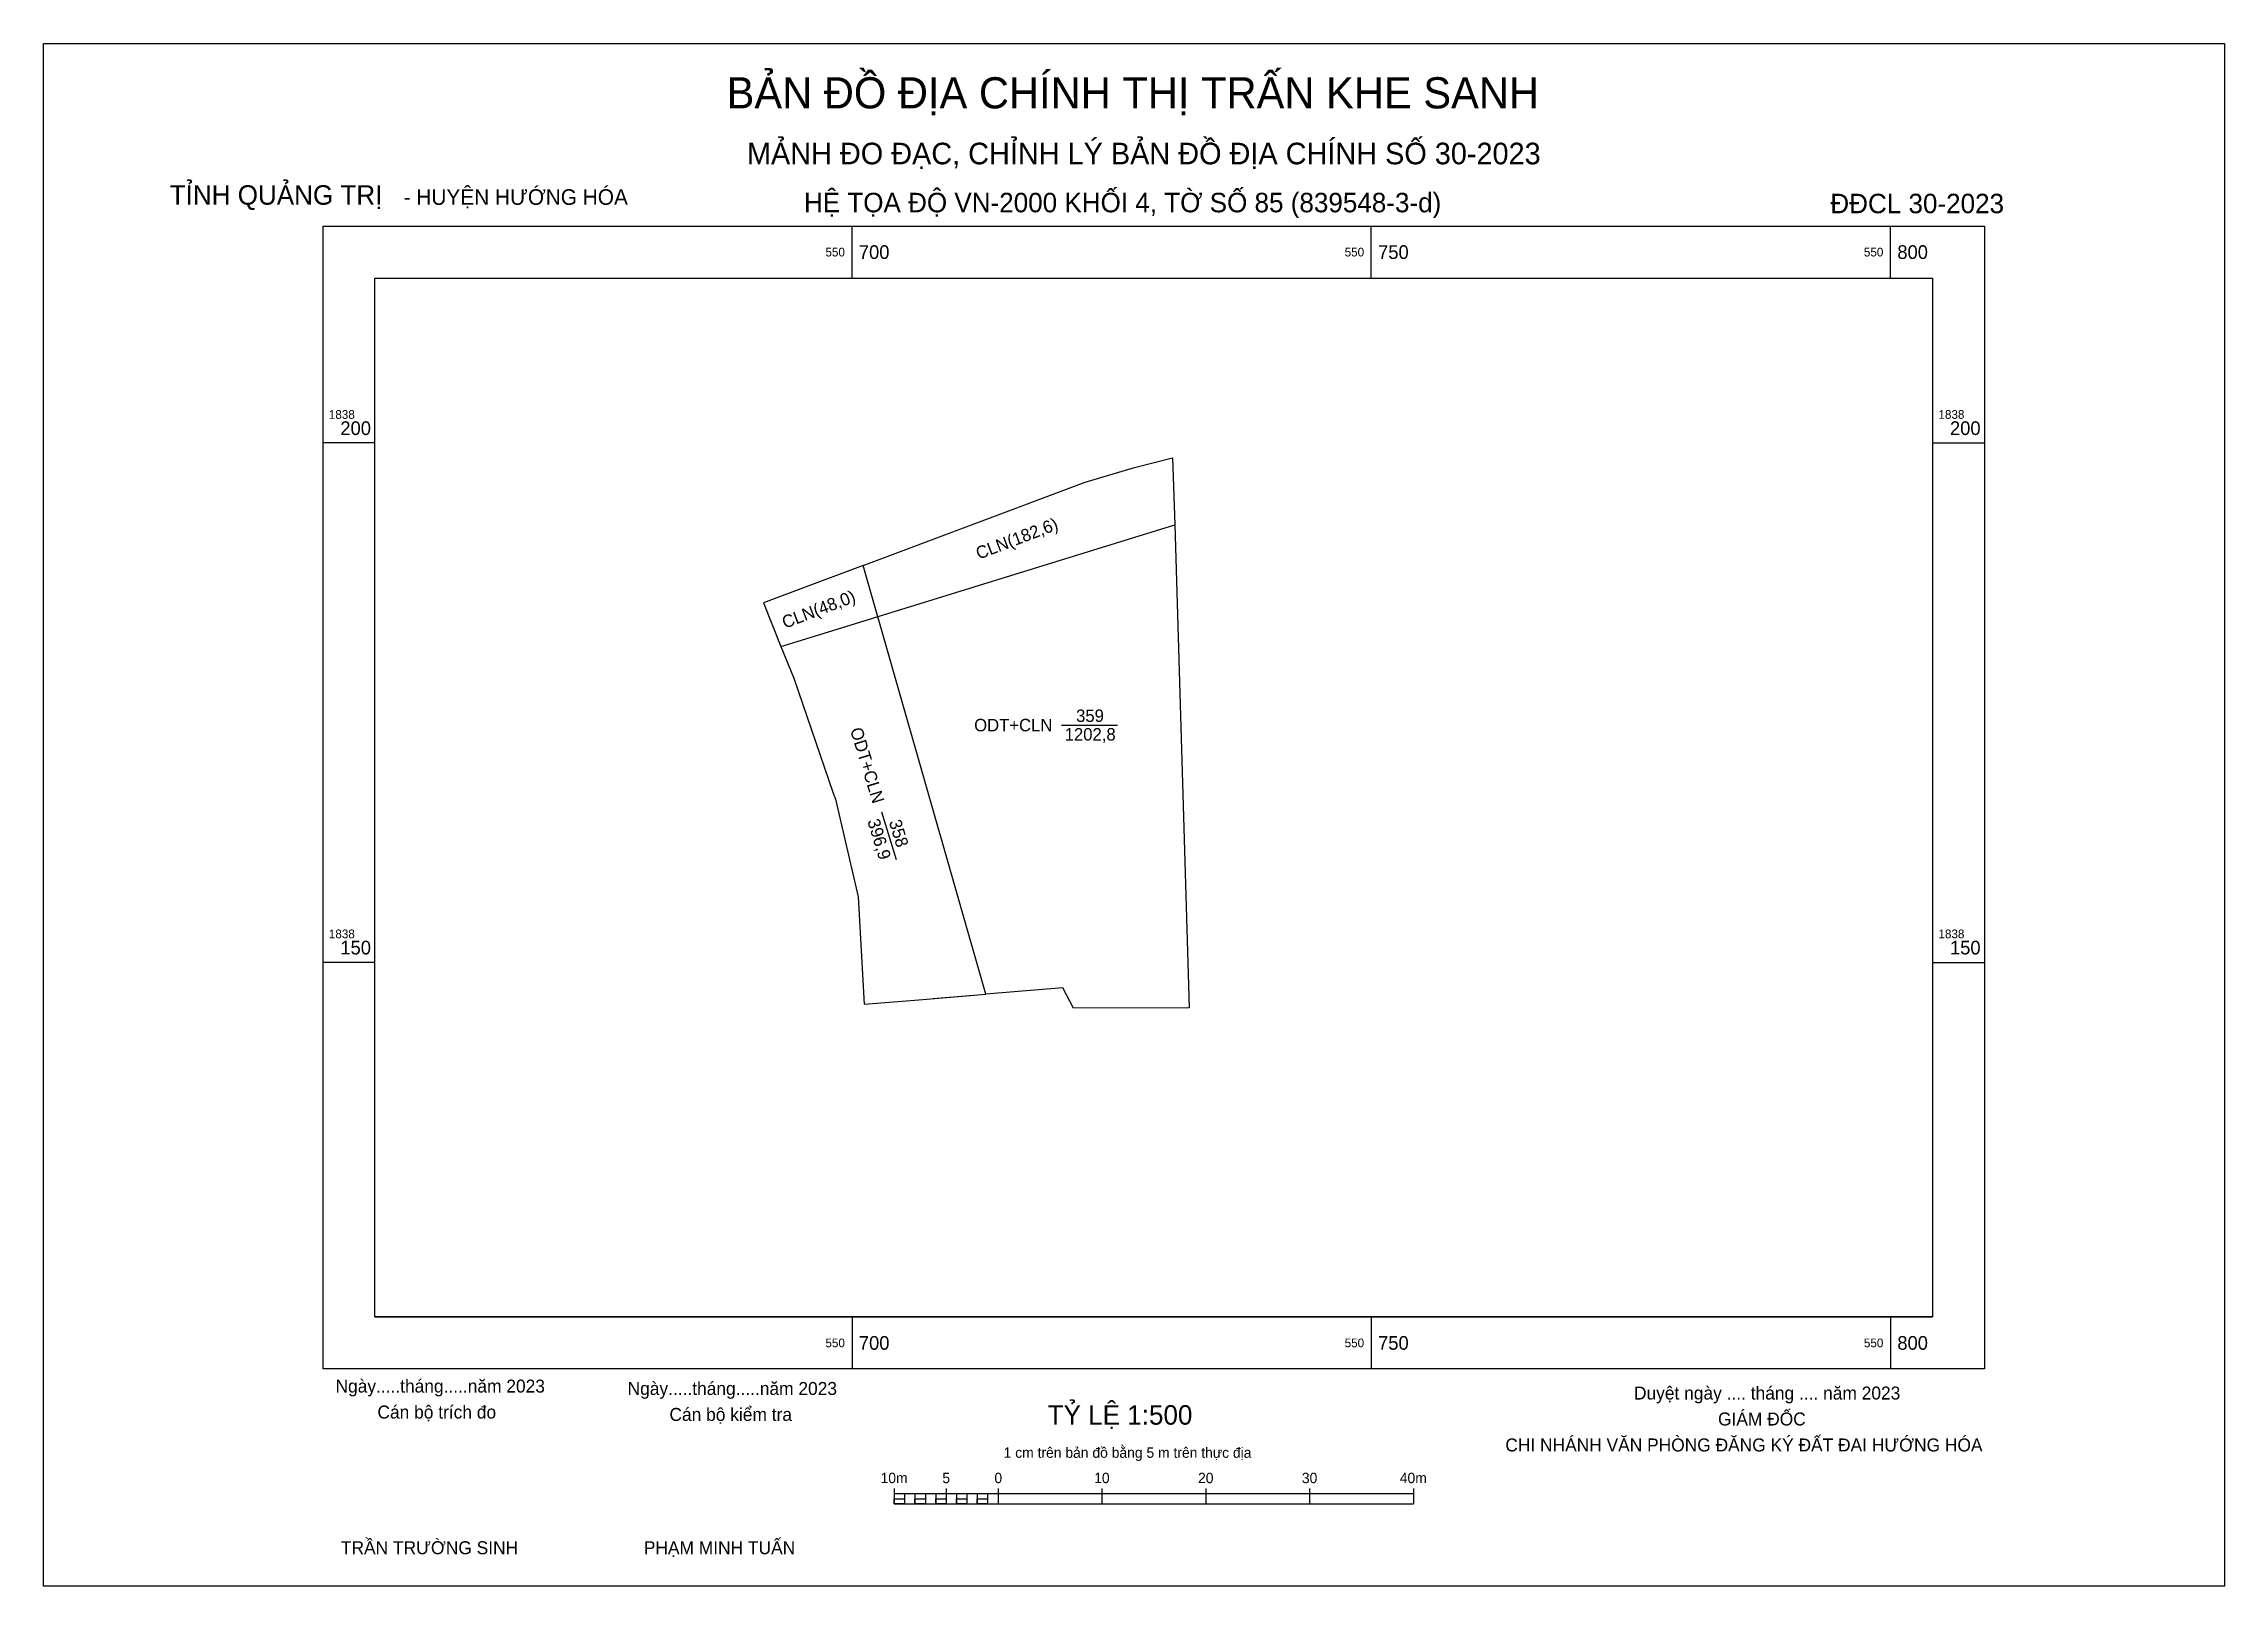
# Model space of a CAD drawing. Extents: x 550622 to 550832, y 1838090 to 1838238.
import ezdxf

# ---------------------------------------------------------------- set-up
doc = ezdxf.new("R2010")
doc.units = 0
for name, color, linetype in [('Level 1', 7, 'Continuous'), ('Level 10', 7, 'Continuous'), ('Level 13', 7, 'Continuous'), ('Level 2', 7, 'Continuous'), ('Level 30', 7, 'Continuous'), ('Level 4', 7, 'Continuous'), ('Level 57', 7, 'Continuous'), ('Level 58', 7, 'Continuous'), ('Level 60', 7, 'Continuous')]:
    doc.layers.add(name, color=color, linetype=linetype)

msp = doc.modelspace()

# ---------------------------------------------------------------- linework, layer by layer
at = {"layer": 'Level 1'}
for p, q in [((550700, 1838215.87), (550700, 1838220.87)), ((550750, 1838215.87), (550750, 1838220.87)), ((550800, 1838215.87), (550800, 1838220.87)), ((550654.06, 1838200), (550649.06, 1838200)), ((550804.06, 1838200), (550809.06, 1838200)), ((550654.06, 1838150), (550649.06, 1838150)), ((550804.06, 1838150), (550809.06, 1838150)), ((550700, 1838115.87), (550700, 1838110.87)), ((550750, 1838115.87), (550750, 1838110.87)), ((550800, 1838115.87), (550800, 1838110.87))]:
    msp.add_line(p, q, dxfattribs=at)
at = {"layer": 'Level 10'}
for p, q in [((550722.45, 1838196.21), (550727.19, 1838197.65)), ((550727.19, 1838197.65), (550730.87, 1838198.58)), ((550730.87, 1838198.58), (550731.07, 1838192.11)), ((550701.06, 1838188.2), (550722.45, 1838196.21)), ((550731.07, 1838192.11), (550732.47, 1838145.62)), ((550712.89, 1838146.94), (550701.06, 1838188.2)), ((550707.81, 1838146.52), (550712.89, 1838146.94)), ((550720.31, 1838147.55), (550712.89, 1838146.94)), ((550721.32, 1838145.6), (550720.31, 1838147.55)), ((550732.47, 1838145.62), (550721.32, 1838145.6))]:
    msp.add_line(p, q, dxfattribs=at)
for points in [[(550701.06, 1838188.2), (550695.08, 1838185.96)], [(550695.08, 1838185.96), (550691.47, 1838184.61), (550693.16, 1838180.42), (550694.39, 1838177.35), (550698.2, 1838166.28), (550698.4, 1838165.7), (550700.58, 1838156.3), (550701.17, 1838145.97), (550706.42, 1838146.4)], [(550706.42, 1838146.4), (550712.89, 1838146.94)]]:
    msp.add_lwpolyline(points, dxfattribs=at)
at = {"layer": 'Level 13'}
for p, q in [((550720.17, 1838172.84), (550725.56, 1838172.84)), ((550702.85, 1838164.5), (550704.26, 1838159.89))]:
    msp.add_line(p, q, dxfattribs=at)
at = {"layer": 'Level 2'}
msp.add_lwpolyline([(550622.15, 1838238.44), (550832.15, 1838238.44), (550832.15, 1838089.94), (550622.15, 1838089.94)], close=True, dxfattribs=at)
at = {"layer": 'Level 30'}
for p, q in [((550696.38, 1838181.41), (550731.07, 1838192.11)), ((550693.16, 1838180.42), (550696.38, 1838181.41))]:
    msp.add_line(p, q, dxfattribs=at)
at = {"layer": 'Level 57'}
msp.add_lwpolyline([(550654.06, 1838215.87), (550804.06, 1838215.87), (550804.06, 1838115.87), (550654.06, 1838115.87)], close=True, dxfattribs=at)
at = {"layer": 'Level 58'}
msp.add_lwpolyline([(550649.06, 1838220.87), (550809.06, 1838220.87), (550809.06, 1838110.87), (550649.06, 1838110.87)], close=True, dxfattribs=at)
at = {"layer": 'Level 60'}
for p, q in [((550622.15, 1838238.44), (550622.15, 1838238.44)), ((550654.06, 1838215.87), (550804.06, 1838215.87)), ((550654.06, 1838115.87), (550804.06, 1838115.87)), ((550787.98, 1838105.67), (550787.98, 1838105.67)), ((550787.98, 1838105.67), (550787.98, 1838105.67)), ((550704.06, 1838099.37), (550704.06, 1838097.87)), ((550704.06, 1838098.87), (550754.06, 1838098.87)), ((550705.06, 1838098.87), (550705.06, 1838097.87)), ((550706.06, 1838098.87), (550706.06, 1838097.87)), ((550707.06, 1838098.87), (550707.06, 1838097.87)), ((550708.06, 1838098.87), (550708.06, 1838097.87)), ((550709.06, 1838099.37), (550709.06, 1838097.87)), ((550709.06, 1838098.87), (550709.06, 1838097.87)), ((550710.06, 1838098.87), (550710.06, 1838097.87)), ((550711.06, 1838098.87), (550711.06, 1838097.87)), ((550712.06, 1838098.87), (550712.06, 1838097.87)), ((550713.06, 1838098.87), (550713.06, 1838097.87)), ((550714.06, 1838099.37), (550714.06, 1838097.87)), ((550714.06, 1838098.87), (550714.06, 1838097.87)), ((550724.06, 1838099.37), (550724.06, 1838097.87)), ((550734.06, 1838099.37), (550734.06, 1838097.87)), ((550744.06, 1838099.37), (550744.06, 1838097.87)), ((550754.06, 1838099.37), (550754.06, 1838097.87)), ((550704.06, 1838097.87), (550754.06, 1838097.87)), ((550832.15, 1838089.94), (550832.15, 1838089.94))]:
    msp.add_line(p, q, dxfattribs=at)
for points in [[(550654.06, 1838215.87), (550804.06, 1838215.87), (550804.06, 1838115.87), (550654.06, 1838115.87)], [(550704.06, 1838098.37), (550705.06, 1838098.37), (550705.06, 1838097.87), (550704.06, 1838097.87)], [(550704.06, 1838098.37), (550705.06, 1838098.37), (550705.06, 1838097.87), (550704.06, 1838097.87)], [(550706.06, 1838098.37), (550707.06, 1838098.37), (550707.06, 1838097.87), (550706.06, 1838097.87)], [(550708.06, 1838098.37), (550709.06, 1838098.37), (550709.06, 1838097.87), (550708.06, 1838097.87)], [(550710.06, 1838098.37), (550711.06, 1838098.37), (550711.06, 1838097.87), (550710.06, 1838097.87)], [(550712.06, 1838098.37), (550713.06, 1838098.37), (550713.06, 1838097.87), (550712.06, 1838097.87)]]:
    msp.add_lwpolyline(points, close=True, dxfattribs=at)

# ---------------------------------------------------------------- texts
at = {"layer": 'Level 1'}
for s, height, p in [('550', 0.84, (550697.44, 1838217.95)), ('700', 1.32, (550700.66, 1838217.71)), ('550', 0.84, (550747.44, 1838217.95)), ('750', 1.32, (550750.66, 1838217.71)), ('550', 0.84, (550797.44, 1838217.95)), ('800', 1.32, (550800.66, 1838217.71)), ('1838', 0.84, (550649.62, 1838202.32)), ('200', 1.32, (550650.73, 1838200.76)), ('1838', 0.84, (550804.62, 1838202.32)), ('200', 1.32, (550805.73, 1838200.76)), ('1838', 0.84, (550649.62, 1838152.32)), ('1838', 0.84, (550804.62, 1838152.32)), ('150', 1.32, (550650.73, 1838150.76)), ('150', 1.32, (550805.73, 1838150.76)), ('550', 0.84, (550697.44, 1838112.95)), ('700', 1.32, (550700.66, 1838112.71)), ('550', 0.84, (550747.44, 1838112.95)), ('750', 1.32, (550750.66, 1838112.71)), ('550', 0.84, (550797.44, 1838112.95)), ('800', 1.32, (550800.66, 1838112.71))]:
    msp.add_text(s, height=height, dxfattribs=at).set_placement(p)
for s, p in [('CLN(182,6)', (550712.21, 1838188.76)), ('CLN(48,0)', (550693.54, 1838182.11))]:
    msp.add_text(s, height=1.2, rotation=20.8581, dxfattribs=at).set_placement(p)
at = {"layer": 'Level 13'}
msp.add_text('359', height=1.2, dxfattribs=at).set_placement((550721.58, 1838173.14))
msp.add_text('358', height=1.2, rotation=287.0104, dxfattribs=at).set_placement((550703.54, 1838163.53))
at = {"layer": 'Level 2'}
msp.add_text('ODT+CLN', height=1.2, rotation=287.0104, dxfattribs=at).set_placement((550699.8, 1838172.4))
msp.add_text('ODT+CLN', height=1.2, dxfattribs=at).set_placement((550711.76, 1838172.24))
at = {"layer": 'Level 4'}
msp.add_text('1202,8', height=1.2, dxfattribs=at).set_placement((550720.48, 1838171.35))
msp.add_text('396,9', height=1.2, rotation=287.0104, dxfattribs=at).set_placement((550701.46, 1838163.61))
at = {"layer": 'Level 60'}
for s, height, p in [('BẢN ĐỒ ĐỊA CHÍNH THỊ TRẤN KHE SANH', 3, (550687.92, 1838232.2)), ('MẢNH ĐO ĐẠC, CHỈNH LÝ BẢN ĐỒ ĐỊA CHÍNH SỐ 30-2023', 2.0781, (550689.88, 1838226.82)), ('TỈNH QUẢNG TRỊ', 1.875, (550634.3, 1838222.93)), ('- HUYỆN HƯỚNG HÓA', 1.5, (550656.82, 1838222.92)), ('HỆ TỌA ĐỘ VN-2000 KHỐI 4, TỜ SỐ 85 (839548-3-d)', 1.875, (550695.37, 1838222.2)), ('ĐĐCL 30-2023', 1.875, (550794.21, 1838222.11)), (' Ngày.....tháng.....năm 2023', 1.25, (550649.8, 1838108.59)), ('Ngày.....tháng.....năm 2023', 1.25, (550678.39, 1838108.36)), ('Duyệt ngày .... tháng .... năm 2023', 1.25, (550775.3, 1838107.92)), ('Cán bộ trích đo', 1.25, (550654.3, 1838106.09)), ('Cán bộ kiểm tra', 1.25, (550682.42, 1838105.86)), ('TỶ LỆ 1:500', 1.875, (550718.84, 1838105.5)), ('GIÁM ĐỐC', 1.25, (550783.39, 1838105.42)), ('1 cm trên bản đồ bằng 5 m trên thực địa', 1, (550714.6, 1838102.31)), ('CHI NHÁNH VĂN PHÒNG ĐĂNG KÝ ĐẤT ĐAI HƯỚNG HÓA', 1.25, (550762.91, 1838102.92)), ('10m', 1, (550702.75, 1838099.87)), ('5', 1, (550708.7, 1838099.87)), ('0', 1, (550713.71, 1838099.87)), ('10', 1, (550723.32, 1838099.87)), ('20', 1, (550733.32, 1838099.87)), ('30', 1, (550743.32, 1838099.87)), ('40m', 1, (550752.75, 1838099.87)), ('TRẦN TRƯỜNG SINH', 1.25, (550650.78, 1838093.03)), ('PHẠM MINH TUẤN', 1.25, (550679.95, 1838093.03))]:
    msp.add_text(s, height=height, dxfattribs=at).set_placement(p)

doc.saveas('drawing.dxf')
